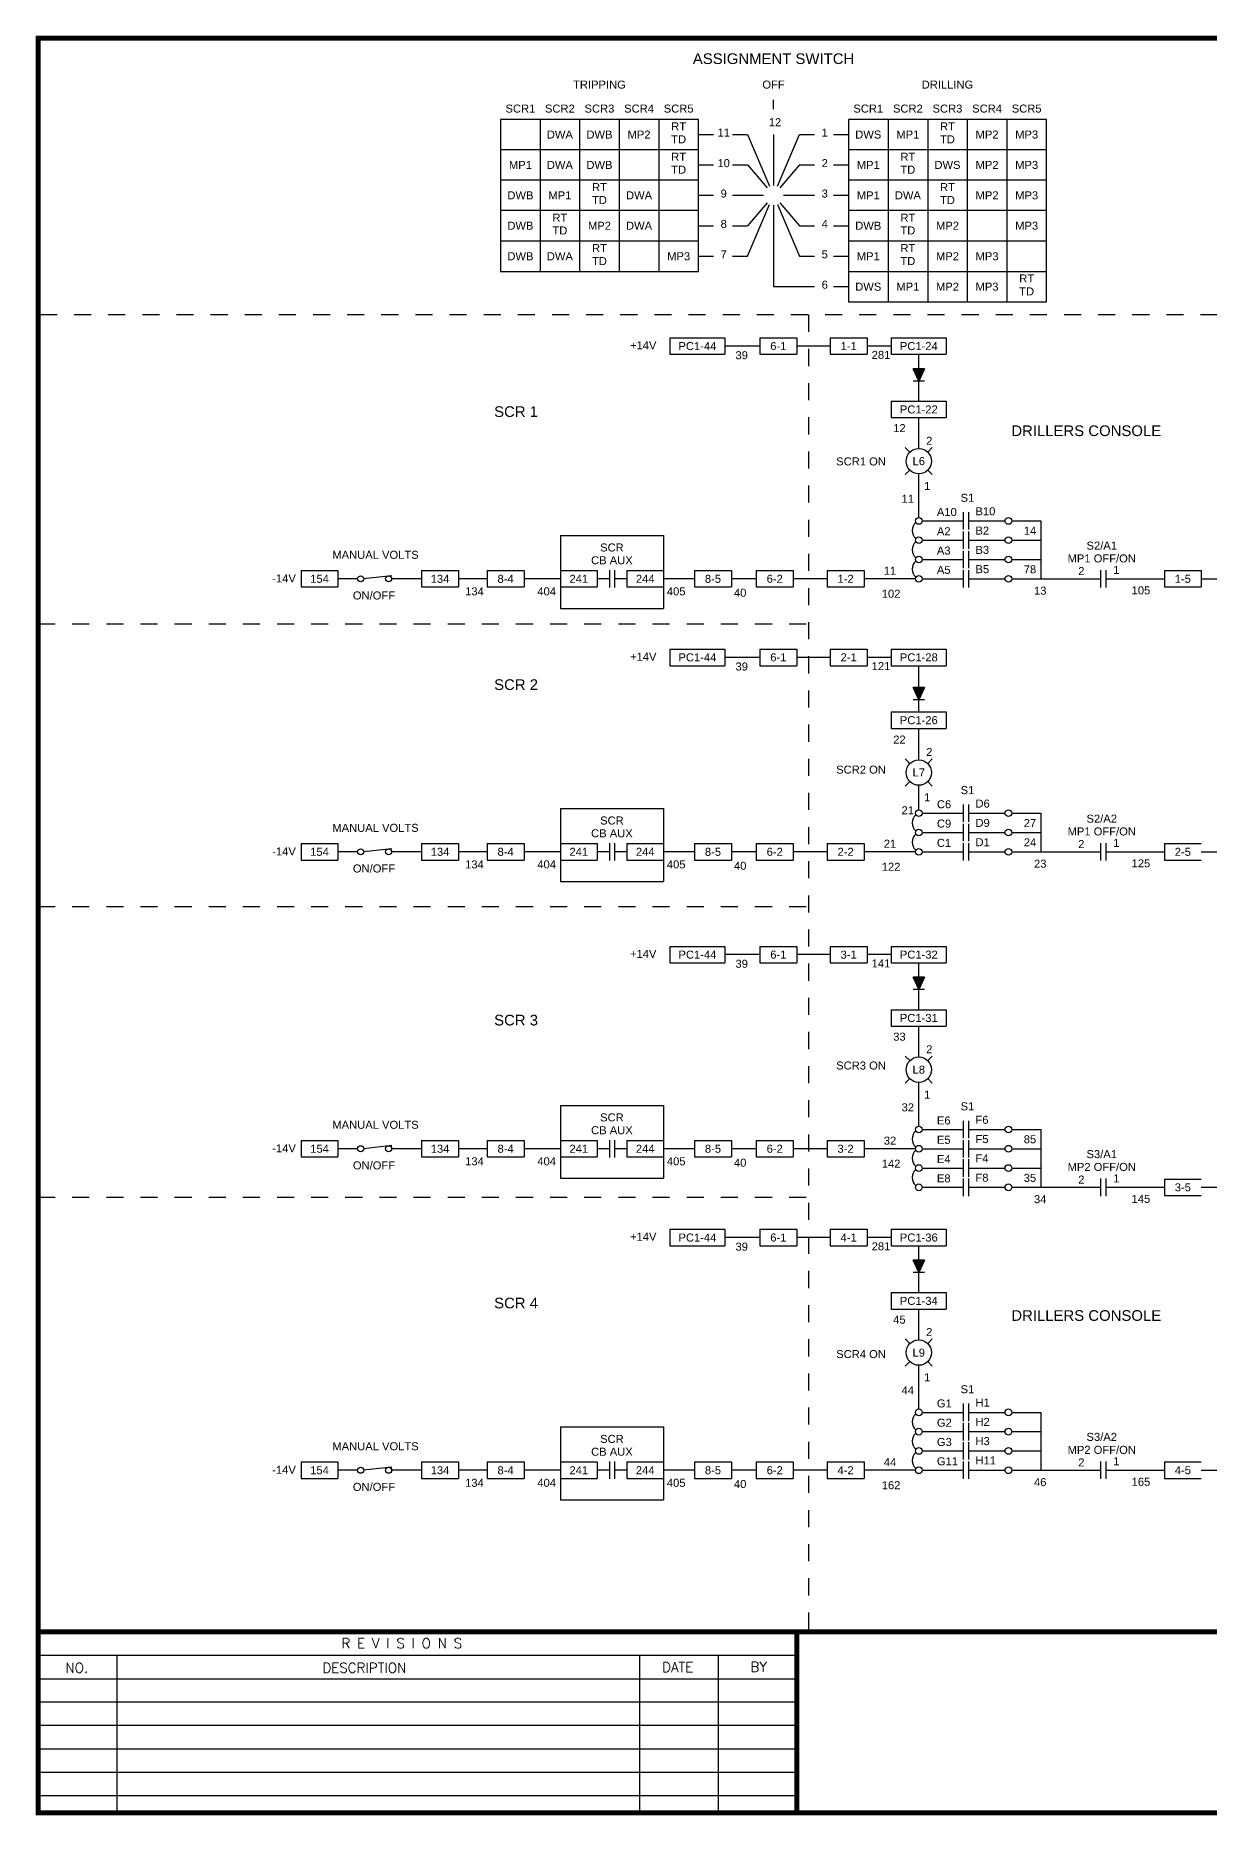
# Model space of a CAD drawing. Extents: x 1.6 to 18.3, y -2.3 to 8.1.
# Drawn here: x 1.61 to 8.49, y -2.32 to 8.11 of the extents above; entities that cross this region are included whole.
import ezdxf
from ezdxf.enums import TextEntityAlignment as Align

# ---------------------------------------------------------------- set-up
doc = ezdxf.new("R2010")
doc.units = 0
doc.header["$MEASUREMENT"] = 0
doc.linetypes.add('DASHED2', pattern=[0.375, 0.25, -0.125])
doc.layers.get('0').update_dxf_attribs({"linetype": 'CONTINUOUS'})
doc.layers.add('DRAWING', color=7, linetype='CONTINUOUS')
doc.styles.add('ROMAND', font='ROMAND.shx')
doc.styles.get("Standard").update_dxf_attribs({"font": 'ARIAL.TTF'})

# ---------------------------------------------------------------- blocks, each defined once
blk = doc.blocks.new('npcap')
for p, q in [((0, 0.051), (0, -0.051)), ((0.031, 0.051), (0.031, -0.051))]:
    blk.add_line(p, q)
blk = doc.blocks.new('diode')
blk.add_hatch(color=256).paths.add_polyline_path([(0.072, 0), (0, 0.033), (0, -0.033)])
for p, q in [((0, 0.033), (0.072, 0)), ((0, 0.033), (0, -0.033)), ((0.072, 0), (0, -0.033)), ((0.072, 0.033), (0.072, -0.033))]:
    blk.add_line(p, q)
blk = doc.blocks.new('connection')
blk.add_circle((0.074, 0), 0.0744)

msp = doc.modelspace()

# ---------------------------------------------------------------- linework, layer by layer
at = {"color": 7}
for p, q in [((1.626, -1.244), (1.626, -2.304)), ((1.626, -1.381), (6.071, -1.381)), ((2.087, -1.381), (2.087, -2.304)), ((5.149, -1.381), (5.149, -2.304)), ((5.61, -1.381), (5.61, -2.304)), ((1.626, -1.518), (6.071, -1.518)), ((1.626, -1.654), (6.071, -1.654)), ((1.626, -1.791), (6.071, -1.791)), ((1.626, -1.928), (6.071, -1.928)), ((1.626, -2.065), (6.071, -2.065)), ((1.626, -2.202), (6.071, -2.202))]:
    msp.add_line(p, q, dxfattribs=at)
at = {"color": 7, "const_width": 0.0288}
msp.add_lwpolyline([(18.258, -2.304), (18.258, 8.091), (1.626, 8.091), (1.626, -2.304)], close=True, dxfattribs=at)
for points in [[(1.626, -1.244), (18.258, -1.244)], [(6.071, -1.244), (6.071, -2.304)]]:
    msp.add_lwpolyline(points, dxfattribs=at)
at = {"layer": 'DRAWING', "color": 7}
for p, q in [((5.935, 7.675), (5.935, 7.73)), ((4.336, 7.615), (4.336, 6.724)), ((5.495, 7.615), (4.336, 7.615)), ((4.567, 7.615), (4.567, 6.724)), ((4.799, 7.615), (4.799, 6.724)), ((5.031, 7.615), (5.031, 6.724)), ((5.263, 7.615), (5.263, 6.724)), ((5.495, 6.724), (5.495, 7.615)), ((6.375, 7.615), (6.375, 6.546)), ((7.534, 7.615), (6.375, 7.615)), ((6.606, 7.615), (6.606, 6.546)), ((6.838, 7.615), (6.838, 6.546)), ((7.07, 7.615), (7.07, 6.546)), ((7.302, 7.615), (7.302, 6.546)), ((7.534, 6.546), (7.534, 7.615)), ((5.495, 7.526), (5.583, 7.526)), ((5.695, 7.526), (5.783, 7.526)), ((5.783, 7.526), (5.912, 7.223)), ((5.935, 7.526), (5.935, 7.228)), ((5.958, 7.223), (6.087, 7.526)), ((6.087, 7.526), (6.175, 7.526)), ((6.287, 7.526), (6.375, 7.526)), ((5.495, 7.437), (4.336, 7.437)), ((7.534, 7.437), (6.375, 7.437)), ((5.495, 7.348), (5.583, 7.348)), ((5.695, 7.348), (5.783, 7.348)), ((5.783, 7.348), (5.897, 7.214)), ((6.087, 7.348), (5.972, 7.214)), ((6.087, 7.348), (6.175, 7.348)), ((6.287, 7.348), (6.375, 7.348)), ((5.495, 7.259), (4.336, 7.259)), ((7.534, 7.259), (6.375, 7.259)), ((5.495, 7.17), (5.583, 7.17)), ((5.695, 7.17), (5.877, 7.17)), ((5.897, 7.126), (5.783, 6.992)), ((5.783, 6.813), (5.912, 7.116)), ((5.935, 7.112), (5.935, 6.635)), ((5.958, 7.116), (6.087, 6.813)), ((5.972, 7.126), (6.087, 6.992)), ((5.993, 7.17), (6.175, 7.17)), ((6.287, 7.17), (6.375, 7.17)), ((5.495, 7.081), (4.336, 7.081)), ((5.495, 6.992), (5.583, 6.992)), ((5.695, 6.992), (5.783, 6.992)), ((6.087, 6.992), (6.175, 6.992)), ((6.287, 6.992), (6.375, 6.992)), ((7.534, 7.081), (6.375, 7.081)), ((5.495, 6.902), (4.336, 6.902)), ((7.534, 6.902), (6.375, 6.902)), ((5.495, 6.813), (5.583, 6.813)), ((5.695, 6.813), (5.783, 6.813)), ((6.087, 6.813), (6.175, 6.813)), ((6.287, 6.813), (6.375, 6.813)), ((4.336, 6.724), (5.495, 6.724)), ((6.375, 6.724), (7.534, 6.724)), ((5.935, 6.635), (6.175, 6.635)), ((6.287, 6.635), (6.375, 6.635)), ((6.375, 6.546), (7.534, 6.546)), ((5.328, 6.335), (5.65, 6.335)), ((5.328, 6.335), (5.328, 6.239)), ((5.65, 6.335), (5.65, 6.239)), ((5.855, 6.287), (5.65, 6.287)), ((5.855, 6.335), (6.071, 6.335)), ((5.855, 6.335), (5.855, 6.239)), ((6.071, 6.335), (6.071, 6.239)), ((6.267, 6.287), (6.071, 6.287)), ((6.267, 6.335), (6.483, 6.335)), ((6.267, 6.335), (6.267, 6.239)), ((6.483, 6.335), (6.483, 6.239)), ((6.625, 6.287), (6.483, 6.287)), ((6.625, 6.335), (6.947, 6.335)), ((6.625, 6.335), (6.625, 6.239)), ((6.947, 6.335), (6.947, 6.239)), ((5.328, 6.239), (5.65, 6.239)), ((5.855, 6.239), (6.071, 6.239)), ((6.267, 6.239), (6.483, 6.239)), ((6.625, 6.239), (6.947, 6.239)), ((6.786, 5.964), (6.786, 6.239)), ((6.625, 5.964), (6.947, 5.964)), ((6.625, 5.964), (6.625, 5.868)), ((6.947, 5.964), (6.947, 5.868)), ((6.625, 5.868), (6.947, 5.868)), ((6.786, 5.688), (6.786, 5.868)), ((6.733, 5.666), (6.706, 5.693)), ((6.838, 5.666), (6.865, 5.693)), ((6.733, 5.561), (6.706, 5.534)), ((6.786, 5.283), (6.786, 5.539)), ((6.838, 5.561), (6.865, 5.534)), ((6.806, 5.263), (7.046, 5.263)), ((7.077, 5.263), (7.291, 5.263)), ((7.33, 5.263), (7.501, 5.263)), ((7.501, 5.263), (7.501, 4.924)), ((4.686, 5.178), (5.291, 5.178)), ((4.686, 5.178), (4.686, 4.751)), ((5.291, 5.178), (5.291, 4.751)), ((6.806, 5.15), (7.046, 5.15)), ((7.077, 5.15), (7.291, 5.15)), ((7.33, 5.15), (7.501, 5.15)), ((6.806, 5.037), (7.046, 5.037)), ((7.077, 5.037), (7.291, 5.037)), ((7.33, 5.037), (7.501, 5.037)), ((3.167, 4.972), (3.383, 4.972)), ((3.167, 4.972), (3.167, 4.876)), ((3.383, 4.972), (3.383, 4.876)), ((3.498, 4.924), (3.383, 4.924)), ((3.533, 4.926), (3.698, 4.944)), ((3.873, 4.924), (3.698, 4.924)), ((3.873, 4.972), (4.089, 4.972)), ((3.873, 4.972), (3.873, 4.876)), ((4.089, 4.972), (4.089, 4.876)), ((4.257, 4.924), (4.089, 4.924)), ((4.257, 4.972), (4.473, 4.972)), ((4.257, 4.972), (4.257, 4.876)), ((4.473, 4.972), (4.473, 4.876)), ((4.686, 4.924), (4.473, 4.924)), ((4.686, 4.972), (4.902, 4.972)), ((4.902, 4.972), (4.902, 4.876)), ((4.973, 4.924), (4.902, 4.924)), ((5.075, 4.924), (5.004, 4.924)), ((5.075, 4.972), (5.291, 4.972)), ((5.075, 4.972), (5.075, 4.876)), ((5.472, 4.924), (5.291, 4.924)), ((5.472, 4.972), (5.688, 4.972)), ((5.472, 4.972), (5.472, 4.876)), ((5.688, 4.972), (5.688, 4.876)), ((5.834, 4.924), (5.688, 4.924)), ((5.834, 4.972), (6.05, 4.972)), ((5.834, 4.972), (5.834, 4.876)), ((6.05, 4.972), (6.05, 4.876)), ((6.249, 4.924), (6.05, 4.924)), ((6.249, 4.972), (6.465, 4.972)), ((6.249, 4.972), (6.249, 4.876)), ((6.465, 4.972), (6.465, 4.876)), ((6.766, 4.924), (6.465, 4.924)), ((6.806, 4.924), (7.046, 4.924)), ((7.077, 4.924), (7.291, 4.924)), ((7.33, 4.924), (7.851, 4.924)), ((7.882, 4.924), (8.225, 4.924)), ((8.225, 4.972), (8.441, 4.972)), ((8.225, 4.972), (8.225, 4.876)), ((8.441, 4.972), (8.441, 4.876)), ((8.441, 4.924), (8.603, 4.924)), ((3.167, 4.876), (3.383, 4.876)), ((3.873, 4.876), (4.089, 4.876)), ((4.257, 4.876), (4.473, 4.876)), ((4.686, 4.876), (4.902, 4.876)), ((5.075, 4.876), (5.291, 4.876)), ((5.472, 4.876), (5.688, 4.876)), ((5.834, 4.876), (6.05, 4.876)), ((6.249, 4.876), (6.465, 4.876)), ((8.225, 4.876), (8.441, 4.876)), ((4.686, 4.751), (5.291, 4.751)), ((5.328, 4.512), (5.65, 4.512)), ((5.328, 4.512), (5.328, 4.415)), ((5.65, 4.512), (5.65, 4.415)), ((5.855, 4.512), (6.071, 4.512)), ((5.855, 4.512), (5.855, 4.415)), ((6.071, 4.512), (6.071, 4.415)), ((6.267, 4.512), (6.483, 4.512)), ((6.267, 4.512), (6.267, 4.415)), ((6.483, 4.512), (6.483, 4.415)), ((6.625, 4.512), (6.947, 4.512)), ((6.625, 4.512), (6.625, 4.415)), ((6.947, 4.512), (6.947, 4.415)), ((5.328, 4.415), (5.65, 4.415)), ((5.855, 4.464), (5.65, 4.464)), ((5.855, 4.415), (6.071, 4.415)), ((6.267, 4.464), (6.071, 4.464)), ((6.267, 4.415), (6.483, 4.415)), ((6.625, 4.464), (6.483, 4.464)), ((6.625, 4.415), (6.947, 4.415)), ((6.786, 4.144), (6.786, 4.415)), ((6.625, 4.144), (6.947, 4.144)), ((6.625, 4.144), (6.625, 4.048)), ((6.947, 4.144), (6.947, 4.048)), ((6.625, 4.048), (6.947, 4.048)), ((6.786, 3.864), (6.786, 4.048)), ((6.733, 3.842), (6.706, 3.869)), ((6.838, 3.842), (6.865, 3.869)), ((6.733, 3.737), (6.706, 3.71)), ((6.786, 3.571), (6.786, 3.715)), ((6.838, 3.737), (6.865, 3.71)), ((4.686, 3.579), (5.291, 3.579)), ((4.686, 3.579), (4.686, 3.152)), ((5.291, 3.579), (5.291, 3.152)), ((6.806, 3.551), (7.046, 3.551)), ((7.077, 3.551), (7.291, 3.551)), ((7.33, 3.551), (7.501, 3.551)), ((7.501, 3.551), (7.501, 3.325)), ((3.167, 3.373), (3.383, 3.373)), ((3.167, 3.373), (3.167, 3.277)), ((3.383, 3.373), (3.383, 3.277)), ((3.533, 3.327), (3.698, 3.345)), ((3.873, 3.373), (4.089, 3.373)), ((3.873, 3.373), (3.873, 3.277)), ((4.089, 3.373), (4.089, 3.277)), ((4.257, 3.373), (4.473, 3.373)), ((4.257, 3.373), (4.257, 3.277)), ((4.473, 3.373), (4.473, 3.277)), ((4.686, 3.373), (4.902, 3.373)), ((4.902, 3.373), (4.902, 3.277)), ((5.075, 3.373), (5.291, 3.373)), ((5.075, 3.373), (5.075, 3.277)), ((5.472, 3.373), (5.688, 3.373)), ((5.472, 3.373), (5.472, 3.277)), ((5.688, 3.373), (5.688, 3.277)), ((5.834, 3.373), (6.05, 3.373)), ((5.834, 3.373), (5.834, 3.277)), ((6.05, 3.373), (6.05, 3.277)), ((6.249, 3.373), (6.465, 3.373)), ((6.249, 3.373), (6.249, 3.277)), ((6.465, 3.373), (6.465, 3.277)), ((6.806, 3.438), (7.046, 3.438)), ((7.077, 3.438), (7.291, 3.438)), ((7.33, 3.438), (7.501, 3.438)), ((8.225, 3.373), (8.441, 3.373)), ((8.225, 3.373), (8.225, 3.277)), ((3.167, 3.277), (3.383, 3.277)), ((3.498, 3.325), (3.383, 3.325)), ((3.873, 3.325), (3.698, 3.325)), ((3.873, 3.277), (4.089, 3.277)), ((4.257, 3.325), (4.089, 3.325)), ((4.257, 3.277), (4.473, 3.277)), ((4.686, 3.325), (4.473, 3.325)), ((4.686, 3.277), (4.902, 3.277)), ((4.973, 3.325), (4.902, 3.325)), ((5.075, 3.325), (5.004, 3.325)), ((5.075, 3.277), (5.291, 3.277)), ((5.472, 3.325), (5.291, 3.325)), ((5.472, 3.277), (5.688, 3.277)), ((5.834, 3.325), (5.688, 3.325)), ((5.834, 3.277), (6.05, 3.277)), ((6.249, 3.325), (6.05, 3.325)), ((6.249, 3.277), (6.465, 3.277)), ((6.766, 3.325), (6.465, 3.325)), ((6.806, 3.325), (7.046, 3.325)), ((7.077, 3.325), (7.291, 3.325)), ((7.33, 3.325), (7.851, 3.325)), ((7.882, 3.325), (8.225, 3.325)), ((8.225, 3.277), (8.441, 3.277)), ((8.441, 3.325), (8.603, 3.325)), ((4.686, 3.152), (5.291, 3.152)), ((5.328, 2.771), (5.65, 2.771)), ((5.328, 2.771), (5.328, 2.675)), ((5.65, 2.771), (5.65, 2.675)), ((5.855, 2.723), (5.65, 2.723)), ((5.855, 2.771), (6.071, 2.771)), ((5.855, 2.771), (5.855, 2.675)), ((6.071, 2.771), (6.071, 2.675)), ((6.267, 2.723), (6.071, 2.723)), ((6.267, 2.771), (6.483, 2.771)), ((6.267, 2.771), (6.267, 2.675)), ((6.483, 2.771), (6.483, 2.675)), ((6.625, 2.723), (6.483, 2.723)), ((6.625, 2.771), (6.947, 2.771)), ((6.625, 2.771), (6.625, 2.675)), ((6.947, 2.771), (6.947, 2.675)), ((5.328, 2.675), (5.65, 2.675)), ((5.855, 2.675), (6.071, 2.675)), ((6.267, 2.675), (6.483, 2.675)), ((6.625, 2.675), (6.947, 2.675)), ((6.786, 2.4), (6.786, 2.675)), ((6.625, 2.4), (6.947, 2.4)), ((6.625, 2.4), (6.625, 2.304)), ((6.947, 2.4), (6.947, 2.304)), ((6.625, 2.304), (6.947, 2.304)), ((6.786, 2.124), (6.786, 2.304)), ((6.733, 2.102), (6.706, 2.129)), ((6.838, 2.102), (6.865, 2.129)), ((6.733, 1.997), (6.706, 1.97)), ((6.838, 1.997), (6.865, 1.97)), ((6.786, 1.719), (6.786, 1.975)), ((4.686, 1.84), (5.291, 1.84)), ((4.686, 1.84), (4.686, 1.413)), ((5.291, 1.84), (5.291, 1.413)), ((6.806, 1.699), (7.046, 1.699)), ((7.077, 1.699), (7.291, 1.699)), ((7.33, 1.699), (7.501, 1.699)), ((7.501, 1.699), (7.501, 1.36)), ((3.167, 1.634), (3.383, 1.634)), ((3.167, 1.634), (3.167, 1.538)), ((3.383, 1.634), (3.383, 1.538)), ((3.498, 1.586), (3.383, 1.586)), ((3.533, 1.588), (3.698, 1.606)), ((3.873, 1.586), (3.698, 1.586)), ((3.873, 1.634), (4.089, 1.634)), ((3.873, 1.634), (3.873, 1.538)), ((4.089, 1.634), (4.089, 1.538)), ((4.257, 1.586), (4.089, 1.586)), ((4.257, 1.634), (4.473, 1.634)), ((4.257, 1.634), (4.257, 1.538)), ((4.473, 1.634), (4.473, 1.538)), ((4.686, 1.586), (4.473, 1.586)), ((4.686, 1.634), (4.902, 1.634)), ((4.902, 1.634), (4.902, 1.538)), ((4.973, 1.586), (4.902, 1.586)), ((5.075, 1.586), (5.004, 1.586)), ((5.075, 1.634), (5.291, 1.634)), ((5.075, 1.634), (5.075, 1.538)), ((5.472, 1.586), (5.291, 1.586)), ((5.472, 1.634), (5.688, 1.634)), ((5.472, 1.634), (5.472, 1.538)), ((5.688, 1.634), (5.688, 1.538)), ((5.834, 1.586), (5.688, 1.586)), ((5.834, 1.634), (6.05, 1.634)), ((5.834, 1.634), (5.834, 1.538)), ((6.05, 1.634), (6.05, 1.538)), ((6.249, 1.586), (6.05, 1.586)), ((6.249, 1.634), (6.465, 1.634)), ((6.249, 1.634), (6.249, 1.538)), ((6.465, 1.634), (6.465, 1.538)), ((6.766, 1.586), (6.465, 1.586)), ((6.806, 1.586), (7.046, 1.586)), ((7.077, 1.586), (7.291, 1.586)), ((7.33, 1.586), (7.501, 1.586)), ((3.167, 1.538), (3.383, 1.538)), ((3.873, 1.538), (4.089, 1.538)), ((4.257, 1.538), (4.473, 1.538)), ((4.686, 1.538), (4.902, 1.538)), ((5.075, 1.538), (5.291, 1.538)), ((5.472, 1.538), (5.688, 1.538)), ((5.834, 1.538), (6.05, 1.538)), ((6.249, 1.538), (6.465, 1.538)), ((6.806, 1.473), (7.046, 1.473)), ((7.077, 1.473), (7.291, 1.473)), ((7.33, 1.473), (7.501, 1.473)), ((4.686, 1.413), (5.291, 1.413)), ((6.806, 1.36), (7.046, 1.36)), ((7.077, 1.36), (7.291, 1.36)), ((7.33, 1.36), (7.851, 1.36)), ((7.882, 1.36), (8.225, 1.36)), ((8.225, 1.408), (8.441, 1.408)), ((8.225, 1.408), (8.225, 1.312)), ((8.441, 1.36), (8.603, 1.36)), ((8.225, 1.312), (8.441, 1.312)), ((5.328, 1.114), (5.65, 1.114)), ((5.328, 1.114), (5.328, 1.018)), ((5.65, 1.114), (5.65, 1.018)), ((5.855, 1.066), (5.65, 1.066)), ((5.855, 1.114), (6.071, 1.114)), ((5.855, 1.114), (5.855, 1.018)), ((6.071, 1.114), (6.071, 1.018)), ((6.267, 1.066), (6.071, 1.066)), ((6.267, 1.114), (6.483, 1.114)), ((6.267, 1.114), (6.267, 1.018)), ((6.483, 1.114), (6.483, 1.018)), ((6.625, 1.066), (6.483, 1.066)), ((6.625, 1.114), (6.947, 1.114)), ((6.625, 1.114), (6.625, 1.018)), ((6.947, 1.114), (6.947, 1.018)), ((5.328, 1.018), (5.65, 1.018)), ((5.855, 1.018), (6.071, 1.018)), ((6.267, 1.018), (6.483, 1.018)), ((6.625, 1.018), (6.947, 1.018)), ((6.786, 0.744), (6.786, 1.018)), ((6.625, 0.744), (6.947, 0.744)), ((6.625, 0.744), (6.625, 0.647)), ((6.947, 0.744), (6.947, 0.647)), ((6.625, 0.647), (6.947, 0.647)), ((6.786, 0.467), (6.786, 0.647)), ((6.733, 0.445), (6.706, 0.472)), ((6.838, 0.445), (6.865, 0.472)), ((6.733, 0.34), (6.706, 0.313)), ((6.786, 0.062), (6.786, 0.318)), ((6.838, 0.34), (6.865, 0.313)), ((6.806, 0.042), (7.046, 0.042)), ((7.077, 0.042), (7.291, 0.042)), ((7.33, 0.042), (7.501, 0.042)), ((7.501, 0.042), (7.501, -0.297)), ((4.686, -0.043), (5.291, -0.043)), ((4.686, -0.043), (4.686, -0.47)), ((5.291, -0.043), (5.291, -0.47)), ((6.806, -0.071), (7.046, -0.071)), ((7.077, -0.071), (7.291, -0.071)), ((7.33, -0.071), (7.501, -0.071)), ((6.806, -0.184), (7.046, -0.184)), ((7.077, -0.184), (7.291, -0.184)), ((7.33, -0.184), (7.501, -0.184)), ((3.167, -0.248), (3.383, -0.248)), ((3.167, -0.248), (3.167, -0.345)), ((3.383, -0.248), (3.383, -0.345)), ((3.498, -0.297), (3.383, -0.297)), ((3.533, -0.295), (3.698, -0.277)), ((3.873, -0.297), (3.698, -0.297)), ((3.873, -0.248), (4.089, -0.248)), ((3.873, -0.248), (3.873, -0.345)), ((4.089, -0.248), (4.089, -0.345)), ((4.257, -0.297), (4.089, -0.297)), ((4.257, -0.248), (4.473, -0.248)), ((4.257, -0.248), (4.257, -0.345)), ((4.473, -0.248), (4.473, -0.345)), ((4.686, -0.297), (4.473, -0.297)), ((4.686, -0.248), (4.902, -0.248)), ((4.902, -0.248), (4.902, -0.345)), ((4.973, -0.297), (4.902, -0.297)), ((5.075, -0.297), (5.004, -0.297)), ((5.075, -0.248), (5.291, -0.248)), ((5.075, -0.248), (5.075, -0.345)), ((5.472, -0.297), (5.291, -0.297)), ((5.472, -0.248), (5.688, -0.248)), ((5.472, -0.248), (5.472, -0.345)), ((5.688, -0.248), (5.688, -0.345)), ((5.834, -0.297), (5.688, -0.297)), ((5.834, -0.248), (6.05, -0.248)), ((5.834, -0.248), (5.834, -0.345)), ((6.05, -0.248), (6.05, -0.345)), ((6.249, -0.297), (6.05, -0.297)), ((6.249, -0.248), (6.465, -0.248)), ((6.249, -0.248), (6.249, -0.345)), ((6.465, -0.248), (6.465, -0.345)), ((6.766, -0.297), (6.465, -0.297)), ((6.806, -0.297), (7.046, -0.297)), ((7.077, -0.297), (7.291, -0.297)), ((7.33, -0.297), (7.851, -0.297)), ((7.882, -0.297), (8.225, -0.297)), ((8.225, -0.248), (8.441, -0.248)), ((8.225, -0.248), (8.225, -0.345)), ((8.441, -0.297), (8.603, -0.297)), ((3.167, -0.345), (3.383, -0.345)), ((3.873, -0.345), (4.089, -0.345)), ((4.257, -0.345), (4.473, -0.345)), ((4.686, -0.345), (4.902, -0.345)), ((5.075, -0.345), (5.291, -0.345)), ((5.472, -0.345), (5.688, -0.345)), ((5.834, -0.345), (6.05, -0.345)), ((6.249, -0.345), (6.465, -0.345)), ((8.225, -0.345), (8.441, -0.345)), ((4.686, -0.47), (5.291, -0.47))]:
    msp.add_line(p, q, dxfattribs=at)
at = {"layer": 'DRAWING', "color": 7, "linetype": 'DASHED2', "ltscale": 0.25}
for p, q in [((8.537, 6.47), (1.626, 6.47)), ((6.14, 6.47), (6.14, -1.244)), ((1.626, 4.66), (6.14, 4.66)), ((1.626, 3.004), (6.14, 3.004)), ((1.626, 1.303), (6.14, 1.303))]:
    msp.add_line(p, q, dxfattribs=at)
at = {"layer": 'DRAWING', "color": 7}
for centre, radius in [((6.786, 5.263), 0.0197), ((7.311, 5.263), 0.0197), ((6.786, 5.15), 0.0197), ((7.311, 5.15), 0.0197), ((6.786, 5.037), 0.0197), ((7.311, 5.037), 0.0197), ((3.516, 4.924), 0.0176), ((3.68, 4.924), 0.0176), ((6.786, 4.924), 0.0197), ((7.311, 4.924), 0.0197), ((6.786, 3.551), 0.0197), ((7.311, 3.551), 0.0197), ((6.786, 3.438), 0.0197), ((7.311, 3.438), 0.0197), ((3.516, 3.325), 0.0176), ((3.68, 3.325), 0.0176), ((6.786, 3.325), 0.0197), ((7.311, 3.325), 0.0197), ((6.786, 1.699), 0.0197), ((7.311, 1.699), 0.0197), ((3.516, 1.586), 0.0176), ((3.68, 1.586), 0.0176), ((6.786, 1.586), 0.0197), ((7.311, 1.586), 0.0197), ((6.786, 1.473), 0.0197), ((7.311, 1.473), 0.0197), ((6.786, 1.36), 0.0197), ((7.311, 1.36), 0.0197), ((6.786, 0.042), 0.0197), ((7.311, 0.042), 0.0197), ((6.786, -0.071), 0.0197), ((7.311, -0.071), 0.0197), ((6.786, -0.184), 0.0197), ((7.311, -0.184), 0.0197), ((3.516, -0.297), 0.0176), ((3.68, -0.297), 0.0176), ((6.786, -0.297), 0.0197), ((7.311, -0.297), 0.0197)]:
    msp.add_circle(centre, radius, dxfattribs=at)
for centre in [(6.807, 5.207), (6.807, 5.094), (6.807, 4.981), (6.807, 3.495), (6.807, 3.382), (6.807, 1.643), (6.807, 1.53), (6.807, 1.417), (6.807, -0.014), (6.807, -0.127), (6.807, -0.24)]:
    msp.add_arc(centre, 0.0602, 128.905, 231.095, dxfattribs=at)

# ---------------------------------------------------------------- block references
for name, p, rotation in [('diode', (6.786, 6.154), 270), ('connection', (6.786, 5.539), 90), ('diode', (6.786, 4.287), 270), ('connection', (6.786, 3.715), 90), ('diode', (6.786, 2.59), 270), ('connection', (6.786, 1.975), 90), ('diode', (6.786, 0.933), 270), ('connection', (6.786, 0.318), 90)]:
    msp.add_blockref(name, p, dxfattribs=dict(at, rotation=rotation))
for p in [(7.046, 5.263), (7.046, 5.15), (7.046, 5.037), (4.973, 4.924), (7.046, 4.924), (7.851, 4.924), (7.046, 3.551), (7.046, 3.438), (4.973, 3.325), (7.046, 3.325), (7.851, 3.325), (7.046, 1.699), (4.973, 1.586), (7.046, 1.586), (7.046, 1.473), (7.046, 1.36), (7.851, 1.36), (7.046, 0.042), (7.046, -0.071), (7.046, -0.184), (4.973, -0.297), (7.046, -0.297), (7.851, -0.297)]:
    msp.add_blockref('npcap', p, dxfattribs=at)

# ---------------------------------------------------------------- texts
at = {"color": 7, "style": 'ROMAND'}
for s, height, p in [('R E V I S I O N S', 0.05763, (3.404, -1.339)), ('NO.', 0.0576, (1.786, -1.483)), ('DESCRIPTION', 0.05763, (3.292, -1.483)), ('DATE', 0.0576, (5.282, -1.479)), ('BY', 0.0576, (5.8, -1.477))]:
    msp.add_text(s, height=height, dxfattribs=at).set_placement(p)
at = {"layer": 'DRAWING', "color": 7}
for s, height, p in [('ASSIGNMENT SWITCH', 0.0625, (5.935, 7.939)), ('TRIPPING', 0.0469, (4.915, 7.795)), ('OFF', 0.0469, (5.935, 7.795)), ('DRILLING', 0.0469, (6.954, 7.795)), ('11', 0.0469, (5.643, 7.514)), ('1', 0.0469, (6.235, 7.514)), ('10', 0.0469, (5.643, 7.335)), ('2', 0.0469, (6.235, 7.335)), ('9', 0.0469, (5.643, 7.157)), ('3', 0.0469, (6.235, 7.157)), ('8', 0.0469, (5.643, 6.979)), ('4', 0.0469, (6.235, 6.979)), ('7', 0.0469, (5.643, 6.801)), ('5', 0.0469, (6.235, 6.801)), ('6', 0.0469, (6.235, 6.623)), ('S1', 0.0469, (7.071, 5.375)), ('SCR', 0.0469, (4.988, 5.084)), ('S2/A1', 0.0469, (7.858, 5.095)), ('MANUAL VOLTS', 0.04688, (3.603, 5.041)), ('CB AUX', 0.0469, (4.988, 5.009)), ('MP1 OFF/ON', 0.0469, (7.858, 5.02)), ('ON/OFF', 0.0469, (3.594, 4.803)), ('S1', 0.0469, (7.071, 3.663)), ('S2/A2', 0.0469, (7.858, 3.496)), ('MANUAL VOLTS', 0.04688, (3.603, 3.442)), ('CB AUX', 0.0469, (4.988, 3.41)), ('SCR', 0.0469, (4.988, 3.485)), ('MP1 OFF/ON', 0.0469, (7.858, 3.421)), ('ON/OFF', 0.0469, (3.594, 3.204)), ('SCR', 0.0469, (4.988, 1.746)), ('S1', 0.0469, (7.071, 1.811)), ('MANUAL VOLTS', 0.04688, (3.603, 1.703)), ('CB AUX', 0.0469, (4.988, 1.671)), ('S3/A1', 0.0469, (7.858, 1.531)), ('ON/OFF', 0.0469, (3.594, 1.465)), ('MP2 OFF/ON', 0.0469, (7.858, 1.456)), ('S1', 0.0469, (7.071, 0.154)), ('SCR', 0.0469, (4.988, -0.137)), ('S3/A2', 0.0469, (7.858, -0.125)), ('MANUAL VOLTS', 0.04688, (3.603, -0.18)), ('CB AUX', 0.0469, (4.988, -0.212)), ('MP2 OFF/ON', 0.0469, (7.858, -0.201)), ('ON/OFF', 0.0469, (3.594, -0.418))]:
    msp.add_text(s, height=height, dxfattribs=at).set_placement(p, align=Align.CENTER)
for s, p in [('SCR1', (4.452, 7.678)), ('SCR2', (4.683, 7.678)), ('SCR3', (4.915, 7.678)), ('SCR4', (5.147, 7.678)), ('SCR5', (5.379, 7.678)), ('SCR1', (6.49, 7.678)), ('SCR2', (6.722, 7.678)), ('SCR3', (6.954, 7.678)), ('SCR4', (7.186, 7.678)), ('SCR5', (7.418, 7.678)), ('DWA', (4.683, 7.526)), ('DWB', (4.915, 7.526)), ('MP2', (5.147, 7.526)), ('TD', (5.379, 7.498)), ('RT', (5.379, 7.574)), ('DWS', (6.49, 7.526)), ('MP1', (6.722, 7.526)), ('TD', (6.954, 7.498)), ('RT', (6.954, 7.574)), ('MP2', (7.186, 7.526)), ('MP3', (7.418, 7.526)), ('RT', (5.379, 7.396)), ('RT', (6.722, 7.396)), ('MP1', (4.452, 7.348)), ('DWA', (4.683, 7.348)), ('DWB', (4.915, 7.348)), ('TD', (5.379, 7.32)), ('MP1', (6.49, 7.348)), ('TD', (6.722, 7.32)), ('DWS', (6.954, 7.348)), ('MP2', (7.186, 7.348)), ('MP3', (7.418, 7.348)), ('DWB', (4.452, 7.17)), ('MP1', (4.683, 7.17)), ('RT', (4.915, 7.218)), ('DWA', (5.147, 7.17)), ('MP1', (6.49, 7.17)), ('DWA', (6.722, 7.17)), ('RT', (6.954, 7.218)), ('MP2', (7.186, 7.17)), ('MP3', (7.418, 7.17)), ('TD', (4.915, 7.142)), ('TD', (6.954, 7.142)), ('DWB', (4.452, 6.992)), ('TD', (4.683, 6.964)), ('RT', (4.683, 7.039)), ('MP2', (4.915, 6.992)), ('DWA', (5.147, 6.992)), ('DWB', (6.49, 6.992)), ('TD', (6.722, 6.964)), ('RT', (6.722, 7.039)), ('MP2', (6.954, 6.992)), ('MP3', (7.418, 6.992)), ('RT', (4.915, 6.861)), ('RT', (6.722, 6.861)), ('DWB', (4.452, 6.813)), ('DWA', (4.683, 6.813)), ('TD', (4.915, 6.785)), ('MP3', (5.379, 6.813)), ('MP1', (6.49, 6.813)), ('TD', (6.722, 6.785)), ('MP2', (6.954, 6.813)), ('MP3', (7.186, 6.813)), ('RT', (7.418, 6.683)), ('DWS', (6.49, 6.635)), ('MP1', (6.722, 6.635)), ('MP2', (6.954, 6.635)), ('MP3', (7.186, 6.635)), ('TD', (7.418, 6.607)), ('PC1-44', (5.489, 6.287)), ('6-1', (5.963, 6.287)), ('1-1', (6.375, 6.287)), ('PC1-24', (6.786, 6.287)), ('PC1-22', (6.786, 5.916)), ('L6', (6.786, 5.613)), ('154', (3.275, 4.924)), ('134', (3.981, 4.924)), ('8-4', (4.365, 4.924)), ('241', (4.794, 4.924)), ('244', (5.183, 4.924)), ('8-5', (5.58, 4.924)), ('6-2', (5.942, 4.924)), ('1-2', (6.357, 4.924)), ('1-5', (8.333, 4.924)), ('PC1-44', (5.489, 4.464)), ('6-1', (5.963, 4.464)), ('2-1', (6.375, 4.464)), ('PC1-28', (6.786, 4.464)), ('PC1-26', (6.786, 4.096)), ('L7', (6.786, 3.79)), ('154', (3.275, 3.325)), ('134', (3.981, 3.325)), ('8-4', (4.365, 3.325)), ('241', (4.794, 3.325)), ('244', (5.183, 3.325)), ('8-5', (5.58, 3.325)), ('6-2', (5.942, 3.325)), ('2-2', (6.357, 3.325)), ('2-5', (8.333, 3.325)), ('PC1-44', (5.489, 2.723)), ('6-1', (5.963, 2.723)), ('3-1', (6.375, 2.723)), ('PC1-32', (6.786, 2.723)), ('PC1-31', (6.786, 2.352)), ('L8', (6.786, 2.049)), ('154', (3.275, 1.586)), ('134', (3.981, 1.586)), ('8-4', (4.365, 1.586)), ('241', (4.794, 1.586)), ('244', (5.183, 1.586)), ('8-5', (5.58, 1.586)), ('6-2', (5.942, 1.586)), ('3-2', (6.357, 1.586)), ('3-5', (8.333, 1.36)), ('PC1-44', (5.489, 1.066)), ('6-1', (5.963, 1.066)), ('4-1', (6.375, 1.066)), ('PC1-36', (6.786, 1.066)), ('PC1-34', (6.786, 0.695)), ('L9', (6.786, 0.392)), ('154', (3.275, -0.297)), ('134', (3.981, -0.297)), ('8-4', (4.365, -0.297)), ('241', (4.794, -0.297)), ('244', (5.183, -0.297)), ('8-5', (5.58, -0.297)), ('6-2', (5.942, -0.297)), ('4-2', (6.357, -0.297)), ('4-5', (8.333, -0.297))]:
    msp.add_text(s, height=0.0469, dxfattribs=at).set_placement(p, align=Align.MIDDLE_CENTER)
for s, height, p in [('12', 0.0469, (5.907, 7.575)), ('+14V', 0.0469, (5.094, 6.268)), ('39', 0.0469, (5.712, 6.21)), ('281', 0.0469, (6.51, 6.212)), ('SCR 1', 0.0625, (4.298, 5.872)), ('12', 0.0469, (6.636, 5.783)), ('2', 0.0469, (6.829, 5.709)), ('DRILLERS CONSOLE', 0.0625, (7.328, 5.76)), ('SCR1 ON', 0.0469, (6.302, 5.588)), ('1', 0.0469, (6.817, 5.444)), ('11', 0.0469, (6.685, 5.369)), ('A10', 0.0469, (6.892, 5.292)), ('B10', 0.0469, (7.118, 5.296)), ('A2', 0.0469, (6.892, 5.179)), ('B2', 0.0469, (7.118, 5.183)), ('14', 0.0469, (7.401, 5.182)), ('A3', 0.0469, (6.892, 5.066)), ('B3', 0.0469, (7.118, 5.07)), ('B5', 0.0469, (7.118, 4.957)), ('-14V', 0.0469, (2.998, 4.903)), ('11', 0.0469, (6.581, 4.948)), ('A5', 0.0469, (6.892, 4.953)), ('78', 0.0469, (7.401, 4.956)), ('2', 0.0469, (7.72, 4.946)), ('1', 0.0469, (7.925, 4.953)), ('134', 0.0469, (4.128, 4.827)), ('404', 0.0469, (4.551, 4.827)), ('405', 0.0469, (5.31, 4.827)), ('40', 0.0469, (5.703, 4.819)), ('102', 0.0469, (6.569, 4.813)), ('13', 0.0469, (7.461, 4.831)), ('105', 0.0469, (8.033, 4.833)), ('+14V', 0.0469, (5.094, 4.444)), ('39', 0.0469, (5.712, 4.387)), ('121', 0.0469, (6.51, 4.389)), ('SCR 2', 0.0625, (4.298, 4.273)), ('22', 0.0469, (6.636, 3.959)), ('2', 0.0469, (6.829, 3.886)), ('SCR2 ON', 0.0469, (6.302, 3.783)), ('1', 0.0469, (6.817, 3.621)), ('21', 0.0469, (6.685, 3.545)), ('C6', 0.0469, (6.892, 3.58)), ('D6', 0.0469, (7.118, 3.584)), ('C9', 0.0469, (6.892, 3.467)), ('D9', 0.0469, (7.118, 3.471)), ('27', 0.0469, (7.401, 3.47)), ('-14V', 0.0469, (2.998, 3.304)), ('21', 0.0469, (6.581, 3.349)), ('C1', 0.0469, (6.892, 3.354)), ('D1', 0.0469, (7.118, 3.358)), ('24', 0.0469, (7.401, 3.357)), ('2', 0.0469, (7.72, 3.347)), ('1', 0.0469, (7.925, 3.354)), ('134', 0.0469, (4.128, 3.228)), ('404', 0.0469, (4.551, 3.228)), ('405', 0.0469, (5.31, 3.228)), ('40', 0.0469, (5.703, 3.22)), ('122', 0.0469, (6.569, 3.214)), ('23', 0.0469, (7.461, 3.232)), ('125', 0.0469, (8.033, 3.234)), ('+14V', 0.0469, (5.094, 2.704)), ('39', 0.0469, (5.712, 2.646)), ('141', 0.0469, (6.51, 2.648)), ('SCR 3', 0.0625, (4.298, 2.308)), ('33', 0.0469, (6.636, 2.219)), ('2', 0.0469, (6.829, 2.145)), ('SCR3 ON', 0.0469, (6.302, 2.05)), ('1', 0.0469, (6.817, 1.88)), ('32', 0.0469, (6.685, 1.805)), ('E6', 0.0469, (6.892, 1.728)), ('F6', 0.0469, (7.118, 1.732)), ('-14V', 0.0469, (2.998, 1.565)), ('32', 0.0469, (6.581, 1.61)), ('E5', 0.0469, (6.892, 1.615)), ('F5', 0.0469, (7.118, 1.619)), ('85', 0.0469, (7.401, 1.618)), ('134', 0.0469, (4.128, 1.489)), ('404', 0.0469, (4.551, 1.489)), ('405', 0.0469, (5.31, 1.489)), ('40', 0.0469, (5.703, 1.481)), ('142', 0.0469, (6.569, 1.475)), ('E4', 0.0469, (6.892, 1.502)), ('F4', 0.0469, (7.118, 1.506)), ('E8', 0.0469, (6.892, 1.389)), ('F8', 0.0469, (7.118, 1.393)), ('35', 0.0469, (7.401, 1.392)), ('2', 0.0469, (7.72, 1.382)), ('1', 0.0469, (7.925, 1.389)), ('34', 0.0469, (7.461, 1.267)), ('145', 0.0469, (8.033, 1.269)), ('+14V', 0.0469, (5.094, 1.047)), ('39', 0.0469, (5.712, 0.989)), ('281', 0.0469, (6.51, 0.991)), ('SCR 4', 0.0625, (4.298, 0.651)), ('DRILLERS CONSOLE', 0.0625, (7.328, 0.578)), ('45', 0.0469, (6.636, 0.562)), ('2', 0.0469, (6.829, 0.489)), ('SCR4 ON', 0.0469, (6.302, 0.36)), ('1', 0.0469, (6.817, 0.224)), ('44', 0.0469, (6.685, 0.148)), ('G1', 0.0469, (6.892, 0.071)), ('H1', 0.0469, (7.118, 0.076)), ('G2', 0.0469, (6.892, -0.042)), ('H2', 0.0469, (7.118, -0.037)), ('H3', 0.0469, (7.118, -0.15)), ('G3', 0.0469, (6.892, -0.155)), ('-14V', 0.0469, (2.998, -0.318)), ('44', 0.0469, (6.581, -0.273)), ('G11', 0.0469, (6.892, -0.268)), ('H11', 0.0469, (7.118, -0.263)), ('2', 0.0469, (7.72, -0.275)), ('1', 0.0469, (7.925, -0.268)), ('134', 0.0469, (4.128, -0.394)), ('404', 0.0469, (4.551, -0.394)), ('405', 0.0469, (5.31, -0.394)), ('40', 0.0469, (5.703, -0.401)), ('162', 0.0469, (6.569, -0.408)), ('46', 0.0469, (7.461, -0.39)), ('165', 0.0469, (8.033, -0.388))]:
    msp.add_text(s, height=height, dxfattribs=at).set_placement(p)

doc.saveas('drawing.dxf')
